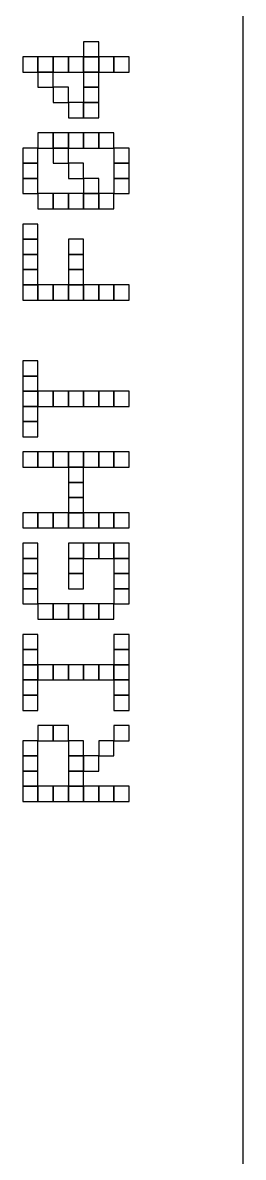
# Model space of a CAD drawing. Extents: x 0 to 490, y 0 to 320.
# Drawn here: x 484.2 to 490, y 203.63 to 233.5 of the extents above; entities that cross this region are included whole.
import ezdxf

# ---------------------------------------------------------------- set-up
doc = ezdxf.new("R2010")
doc.units = 0
doc.layers.add('BOARD_TEXT', color=2, linetype='CONTINUOUS')
doc.layers.add('CUT', color=1, linetype='CONTINUOUS')

msp = doc.modelspace()

# ---------------------------------------------------------------- linework, layer by layer
at = {"layer": 'BOARD_TEXT'}
for p, q in [((486.2, 233), (485.8, 233)), ((485.8, 233), (485.8, 232.6)), ((486.2, 232.6), (486.2, 233)), ((484.6, 232.6), (484.2, 232.6)), ((484.2, 232.6), (484.2, 232.2)), ((484.6, 232.2), (484.6, 232.6)), ((485, 232.6), (484.6, 232.6)), ((484.6, 232.6), (484.6, 232.2)), ((485, 232.2), (485, 232.6)), ((485.4, 232.6), (485, 232.6)), ((485, 232.6), (485, 232.2)), ((485.4, 232.2), (485.4, 232.6)), ((485.8, 232.6), (485.4, 232.6)), ((485.4, 232.6), (485.4, 232.2)), ((485.8, 232.2), (485.8, 232.6)), ((486.2, 232.6), (485.8, 232.6)), ((485.8, 232.6), (485.8, 232.2)), ((485.8, 232.6), (486.2, 232.6)), ((486.2, 232.2), (486.2, 232.6)), ((486.6, 232.6), (486.2, 232.6)), ((486.2, 232.6), (486.2, 232.2)), ((486.6, 232.2), (486.6, 232.6)), ((487, 232.6), (486.6, 232.6)), ((486.6, 232.6), (486.6, 232.2)), ((487, 232.2), (487, 232.6)), ((484.2, 232.2), (484.6, 232.2)), ((485, 232.2), (484.6, 232.2)), ((484.6, 232.2), (484.6, 231.8)), ((484.6, 232.2), (485, 232.2)), ((485, 231.8), (485, 232.2)), ((485, 232.2), (485.4, 232.2)), ((485.4, 232.2), (485.8, 232.2)), ((486.2, 232.2), (485.8, 232.2)), ((485.8, 232.2), (485.8, 231.8)), ((485.8, 232.2), (486.2, 232.2)), ((486.2, 231.8), (486.2, 232.2)), ((486.2, 232.2), (486.6, 232.2)), ((486.6, 232.2), (487, 232.2)), ((484.6, 231.8), (485, 231.8)), ((485.4, 231.8), (485, 231.8)), ((485, 231.8), (485, 231.4)), ((485.4, 231.4), (485.4, 231.8)), ((486.2, 231.8), (485.8, 231.8)), ((485.8, 231.8), (485.8, 231.4)), ((485.8, 231.8), (486.2, 231.8)), ((486.2, 231.4), (486.2, 231.8)), ((485, 231.4), (485.4, 231.4)), ((485.8, 231.4), (485.4, 231.4)), ((485.4, 231.4), (485.4, 231)), ((485.8, 231), (485.8, 231.4)), ((486.2, 231.4), (485.8, 231.4)), ((485.8, 231.4), (485.8, 231)), ((485.8, 231.4), (486.2, 231.4)), ((486.2, 231), (486.2, 231.4)), ((485.4, 231), (485.8, 231)), ((485.8, 231), (486.2, 231)), ((485, 230.6), (484.6, 230.6)), ((484.6, 230.6), (484.6, 230.2)), ((485, 230.2), (485, 230.6)), ((485.4, 230.6), (485, 230.6)), ((485, 230.6), (485, 230.2)), ((485.4, 230.2), (485.4, 230.6)), ((485.8, 230.6), (485.4, 230.6)), ((485.4, 230.6), (485.4, 230.2)), ((485.8, 230.2), (485.8, 230.6)), ((486.2, 230.6), (485.8, 230.6)), ((485.8, 230.6), (485.8, 230.2)), ((486.2, 230.2), (486.2, 230.6)), ((486.6, 230.6), (486.2, 230.6)), ((486.2, 230.6), (486.2, 230.2)), ((486.6, 230.2), (486.6, 230.6)), ((484.6, 230.2), (484.2, 230.2)), ((484.2, 230.2), (484.2, 229.8)), ((484.6, 229.8), (484.6, 230.2)), ((484.6, 230.2), (485, 230.2)), ((485.4, 230.2), (485, 230.2)), ((485, 230.2), (485, 229.8)), ((485, 230.2), (485.4, 230.2)), ((485.4, 229.8), (485.4, 230.2)), ((485.4, 230.2), (485.8, 230.2)), ((485.8, 230.2), (486.2, 230.2)), ((486.2, 230.2), (486.6, 230.2)), ((487, 230.2), (486.6, 230.2)), ((486.6, 230.2), (486.6, 229.8)), ((487, 229.8), (487, 230.2)), ((484.6, 229.8), (484.2, 229.8)), ((484.2, 229.8), (484.2, 229.4)), ((484.2, 229.8), (484.6, 229.8)), ((484.6, 229.4), (484.6, 229.8)), ((485, 229.8), (485.4, 229.8)), ((485.8, 229.8), (485.4, 229.8)), ((485.4, 229.8), (485.4, 229.4)), ((485.8, 229.4), (485.8, 229.8)), ((487, 229.8), (486.6, 229.8)), ((486.6, 229.8), (486.6, 229.4)), ((486.6, 229.8), (487, 229.8)), ((487, 229.4), (487, 229.8)), ((484.6, 229.4), (484.2, 229.4)), ((484.2, 229.4), (484.2, 229)), ((484.2, 229.4), (484.6, 229.4)), ((484.6, 229), (484.6, 229.4)), ((485.4, 229.4), (485.8, 229.4)), ((486.2, 229.4), (485.8, 229.4)), ((485.8, 229.4), (485.8, 229)), ((486.2, 229), (486.2, 229.4)), ((487, 229.4), (486.6, 229.4)), ((486.6, 229.4), (486.6, 229)), ((486.6, 229.4), (487, 229.4)), ((487, 229), (487, 229.4)), ((484.2, 229), (484.6, 229)), ((485, 229), (484.6, 229)), ((484.6, 229), (484.6, 228.6)), ((485, 228.6), (485, 229)), ((485.4, 229), (485, 229)), ((485, 229), (485, 228.6)), ((485.4, 228.6), (485.4, 229)), ((485.8, 229), (485.4, 229)), ((485.4, 229), (485.4, 228.6)), ((485.8, 228.6), (485.8, 229)), ((486.2, 229), (485.8, 229)), ((485.8, 229), (485.8, 228.6)), ((485.8, 229), (486.2, 229)), ((486.2, 228.6), (486.2, 229)), ((486.6, 229), (486.2, 229)), ((486.2, 229), (486.2, 228.6)), ((486.6, 228.6), (486.6, 229)), ((486.6, 229), (487, 229)), ((484.6, 228.6), (485, 228.6)), ((485, 228.6), (485.4, 228.6)), ((485.4, 228.6), (485.8, 228.6)), ((485.8, 228.6), (486.2, 228.6)), ((486.2, 228.6), (486.6, 228.6)), ((484.6, 228.2), (484.2, 228.2)), ((484.2, 228.2), (484.2, 227.8)), ((484.6, 227.8), (484.6, 228.2)), ((484.6, 227.8), (484.2, 227.8)), ((484.2, 227.8), (484.2, 227.4)), ((484.2, 227.8), (484.6, 227.8)), ((484.6, 227.4), (484.6, 227.8)), ((485.8, 227.8), (485.4, 227.8)), ((485.4, 227.8), (485.4, 227.4)), ((485.8, 227.4), (485.8, 227.8)), ((484.6, 227.4), (484.2, 227.4)), ((484.2, 227.4), (484.2, 227)), ((484.2, 227.4), (484.6, 227.4)), ((484.6, 227), (484.6, 227.4)), ((485.8, 227.4), (485.4, 227.4)), ((485.4, 227.4), (485.4, 227)), ((485.4, 227.4), (485.8, 227.4)), ((485.8, 227), (485.8, 227.4)), ((484.6, 227), (484.2, 227)), ((484.2, 227), (484.2, 226.6)), ((484.2, 227), (484.6, 227)), ((484.6, 226.6), (484.6, 227)), ((485.8, 227), (485.4, 227)), ((485.4, 227), (485.4, 226.6)), ((485.4, 227), (485.8, 227)), ((485.8, 226.6), (485.8, 227)), ((484.6, 226.6), (484.2, 226.6)), ((484.2, 226.6), (484.2, 226.2)), ((484.2, 226.6), (484.6, 226.6)), ((484.6, 226.2), (484.6, 226.6)), ((485, 226.6), (484.6, 226.6)), ((484.6, 226.6), (484.6, 226.2)), ((485, 226.2), (485, 226.6)), ((485.4, 226.6), (485, 226.6)), ((485, 226.6), (485, 226.2)), ((485.4, 226.2), (485.4, 226.6)), ((485.8, 226.6), (485.4, 226.6)), ((485.4, 226.6), (485.4, 226.2)), ((485.4, 226.6), (485.8, 226.6)), ((485.8, 226.2), (485.8, 226.6)), ((486.2, 226.6), (485.8, 226.6)), ((485.8, 226.6), (485.8, 226.2)), ((486.2, 226.2), (486.2, 226.6)), ((486.6, 226.6), (486.2, 226.6)), ((486.2, 226.6), (486.2, 226.2)), ((486.6, 226.2), (486.6, 226.6)), ((487, 226.6), (486.6, 226.6)), ((486.6, 226.6), (486.6, 226.2)), ((487, 226.2), (487, 226.6)), ((484.2, 226.2), (484.6, 226.2)), ((484.6, 226.2), (485, 226.2)), ((485, 226.2), (485.4, 226.2)), ((485.4, 226.2), (485.8, 226.2)), ((485.8, 226.2), (486.2, 226.2)), ((486.2, 226.2), (486.6, 226.2)), ((486.6, 226.2), (487, 226.2)), ((484.6, 224.6), (484.2, 224.6)), ((484.2, 224.6), (484.2, 224.2)), ((484.6, 224.2), (484.6, 224.6)), ((484.6, 224.2), (484.2, 224.2)), ((484.2, 224.2), (484.2, 223.8)), ((484.2, 224.2), (484.6, 224.2)), ((484.6, 223.8), (484.6, 224.2)), ((484.6, 223.8), (484.2, 223.8)), ((484.2, 223.8), (484.2, 223.4)), ((484.2, 223.8), (484.6, 223.8)), ((484.6, 223.4), (484.6, 223.8)), ((485, 223.8), (484.6, 223.8)), ((484.6, 223.8), (484.6, 223.4)), ((485, 223.4), (485, 223.8)), ((485.4, 223.8), (485, 223.8)), ((485, 223.8), (485, 223.4)), ((485.4, 223.4), (485.4, 223.8)), ((485.8, 223.8), (485.4, 223.8)), ((485.4, 223.8), (485.4, 223.4)), ((485.8, 223.4), (485.8, 223.8)), ((486.2, 223.8), (485.8, 223.8)), ((485.8, 223.8), (485.8, 223.4)), ((486.2, 223.4), (486.2, 223.8)), ((486.6, 223.8), (486.2, 223.8)), ((486.2, 223.8), (486.2, 223.4)), ((486.6, 223.4), (486.6, 223.8)), ((487, 223.8), (486.6, 223.8)), ((486.6, 223.8), (486.6, 223.4)), ((487, 223.4), (487, 223.8)), ((484.6, 223.4), (484.2, 223.4)), ((484.2, 223.4), (484.2, 223)), ((484.2, 223.4), (484.6, 223.4)), ((484.6, 223), (484.6, 223.4)), ((484.6, 223.4), (485, 223.4)), ((485, 223.4), (485.4, 223.4)), ((485.4, 223.4), (485.8, 223.4)), ((485.8, 223.4), (486.2, 223.4)), ((486.2, 223.4), (486.6, 223.4)), ((486.6, 223.4), (487, 223.4)), ((484.6, 223), (484.2, 223)), ((484.2, 223), (484.2, 222.6)), ((484.2, 223), (484.6, 223)), ((484.6, 222.6), (484.6, 223)), ((484.2, 222.6), (484.6, 222.6)), ((484.6, 222.2), (484.2, 222.2)), ((484.2, 222.2), (484.2, 221.8)), ((484.6, 221.8), (484.6, 222.2)), ((485, 222.2), (484.6, 222.2)), ((484.6, 222.2), (484.6, 221.8)), ((485, 221.8), (485, 222.2)), ((485.4, 222.2), (485, 222.2)), ((485, 222.2), (485, 221.8)), ((485.4, 221.8), (485.4, 222.2)), ((485.8, 222.2), (485.4, 222.2)), ((485.4, 222.2), (485.4, 221.8)), ((485.8, 221.8), (485.8, 222.2)), ((486.2, 222.2), (485.8, 222.2)), ((485.8, 222.2), (485.8, 221.8)), ((486.2, 221.8), (486.2, 222.2)), ((486.6, 222.2), (486.2, 222.2)), ((486.2, 222.2), (486.2, 221.8)), ((486.6, 221.8), (486.6, 222.2)), ((487, 222.2), (486.6, 222.2)), ((486.6, 222.2), (486.6, 221.8)), ((487, 221.8), (487, 222.2)), ((484.2, 221.8), (484.6, 221.8)), ((484.6, 221.8), (485, 221.8)), ((485, 221.8), (485.4, 221.8)), ((485.8, 221.8), (485.4, 221.8)), ((485.4, 221.8), (485.4, 221.4)), ((485.4, 221.8), (485.8, 221.8)), ((485.8, 221.4), (485.8, 221.8)), ((485.8, 221.8), (486.2, 221.8)), ((486.2, 221.8), (486.6, 221.8)), ((486.6, 221.8), (487, 221.8)), ((485.8, 221.4), (485.4, 221.4)), ((485.4, 221.4), (485.4, 221)), ((485.4, 221.4), (485.8, 221.4)), ((485.8, 221), (485.8, 221.4)), ((485.8, 221), (485.4, 221)), ((485.4, 221), (485.4, 220.6)), ((485.4, 221), (485.8, 221)), ((485.8, 220.6), (485.8, 221)), ((484.6, 220.6), (484.2, 220.6)), ((484.2, 220.6), (484.2, 220.2)), ((484.6, 220.2), (484.6, 220.6)), ((485, 220.6), (484.6, 220.6)), ((484.6, 220.6), (484.6, 220.2)), ((485, 220.2), (485, 220.6)), ((485.4, 220.6), (485, 220.6)), ((485, 220.6), (485, 220.2)), ((485.4, 220.2), (485.4, 220.6)), ((485.8, 220.6), (485.4, 220.6)), ((485.4, 220.6), (485.4, 220.2)), ((485.4, 220.6), (485.8, 220.6)), ((485.8, 220.2), (485.8, 220.6)), ((486.2, 220.6), (485.8, 220.6)), ((485.8, 220.6), (485.8, 220.2)), ((486.2, 220.2), (486.2, 220.6)), ((486.6, 220.6), (486.2, 220.6)), ((486.2, 220.6), (486.2, 220.2)), ((486.6, 220.2), (486.6, 220.6)), ((487, 220.6), (486.6, 220.6)), ((486.6, 220.6), (486.6, 220.2)), ((487, 220.2), (487, 220.6)), ((484.2, 220.2), (484.6, 220.2)), ((484.6, 220.2), (485, 220.2)), ((485, 220.2), (485.4, 220.2)), ((485.4, 220.2), (485.8, 220.2)), ((485.8, 220.2), (486.2, 220.2)), ((486.2, 220.2), (486.6, 220.2)), ((486.6, 220.2), (487, 220.2)), ((484.6, 219.8), (484.2, 219.8)), ((484.2, 219.8), (484.2, 219.4)), ((484.6, 219.4), (484.6, 219.8)), ((485.8, 219.8), (485.4, 219.8)), ((485.4, 219.8), (485.4, 219.4)), ((485.8, 219.4), (485.8, 219.8)), ((486.2, 219.8), (485.8, 219.8)), ((485.8, 219.8), (485.8, 219.4)), ((486.2, 219.4), (486.2, 219.8)), ((486.6, 219.8), (486.2, 219.8)), ((486.2, 219.8), (486.2, 219.4)), ((486.6, 219.4), (486.6, 219.8)), ((487, 219.8), (486.6, 219.8)), ((486.6, 219.8), (486.6, 219.4)), ((487, 219.4), (487, 219.8)), ((484.6, 219.4), (484.2, 219.4)), ((484.2, 219.4), (484.2, 219)), ((484.2, 219.4), (484.6, 219.4)), ((484.6, 219), (484.6, 219.4)), ((485.8, 219.4), (485.4, 219.4)), ((485.4, 219.4), (485.4, 219)), ((485.4, 219.4), (485.8, 219.4)), ((485.8, 219), (485.8, 219.4)), ((485.8, 219.4), (486.2, 219.4)), ((486.2, 219.4), (486.6, 219.4)), ((487, 219.4), (486.6, 219.4)), ((486.6, 219.4), (486.6, 219)), ((486.6, 219.4), (487, 219.4)), ((487, 219), (487, 219.4)), ((484.6, 219), (484.2, 219)), ((484.2, 219), (484.2, 218.6)), ((484.2, 219), (484.6, 219)), ((484.6, 218.6), (484.6, 219)), ((485.8, 219), (485.4, 219)), ((485.4, 219), (485.4, 218.6)), ((485.4, 219), (485.8, 219)), ((485.8, 218.6), (485.8, 219)), ((487, 219), (486.6, 219)), ((486.6, 219), (486.6, 218.6)), ((486.6, 219), (487, 219)), ((487, 218.6), (487, 219)), ((484.6, 218.6), (484.2, 218.6)), ((484.2, 218.6), (484.2, 218.2)), ((484.2, 218.6), (484.6, 218.6)), ((484.6, 218.2), (484.6, 218.6)), ((485.4, 218.6), (485.8, 218.6)), ((487, 218.6), (486.6, 218.6)), ((486.6, 218.6), (486.6, 218.2)), ((486.6, 218.6), (487, 218.6)), ((487, 218.2), (487, 218.6)), ((484.2, 218.2), (484.6, 218.2)), ((485, 218.2), (484.6, 218.2)), ((484.6, 218.2), (484.6, 217.8)), ((485, 217.8), (485, 218.2)), ((485.4, 218.2), (485, 218.2)), ((485, 218.2), (485, 217.8)), ((485.4, 217.8), (485.4, 218.2)), ((485.8, 218.2), (485.4, 218.2)), ((485.4, 218.2), (485.4, 217.8)), ((485.8, 217.8), (485.8, 218.2)), ((486.2, 218.2), (485.8, 218.2)), ((485.8, 218.2), (485.8, 217.8)), ((486.2, 217.8), (486.2, 218.2)), ((486.6, 218.2), (486.2, 218.2)), ((486.2, 218.2), (486.2, 217.8)), ((486.6, 217.8), (486.6, 218.2)), ((486.6, 218.2), (487, 218.2)), ((484.6, 217.8), (485, 217.8)), ((485, 217.8), (485.4, 217.8)), ((485.4, 217.8), (485.8, 217.8)), ((485.8, 217.8), (486.2, 217.8)), ((486.2, 217.8), (486.6, 217.8)), ((484.6, 217.4), (484.2, 217.4)), ((484.2, 217.4), (484.2, 217)), ((484.6, 217), (484.6, 217.4)), ((487, 217.4), (486.6, 217.4)), ((486.6, 217.4), (486.6, 217)), ((487, 217), (487, 217.4)), ((484.6, 217), (484.2, 217)), ((484.2, 217), (484.2, 216.6)), ((484.2, 217), (484.6, 217)), ((484.6, 216.6), (484.6, 217)), ((487, 217), (486.6, 217)), ((486.6, 217), (486.6, 216.6)), ((486.6, 217), (487, 217)), ((487, 216.6), (487, 217)), ((484.6, 216.6), (484.2, 216.6)), ((484.2, 216.6), (484.2, 216.2)), ((484.2, 216.6), (484.6, 216.6)), ((484.6, 216.2), (484.6, 216.6)), ((485, 216.6), (484.6, 216.6)), ((484.6, 216.6), (484.6, 216.2)), ((485, 216.2), (485, 216.6)), ((485.4, 216.6), (485, 216.6)), ((485, 216.6), (485, 216.2)), ((485.4, 216.2), (485.4, 216.6)), ((485.8, 216.6), (485.4, 216.6)), ((485.4, 216.6), (485.4, 216.2)), ((485.8, 216.2), (485.8, 216.6)), ((486.2, 216.6), (485.8, 216.6)), ((485.8, 216.6), (485.8, 216.2)), ((486.2, 216.2), (486.2, 216.6)), ((486.6, 216.6), (486.2, 216.6)), ((486.2, 216.6), (486.2, 216.2)), ((486.6, 216.2), (486.6, 216.6)), ((487, 216.6), (486.6, 216.6)), ((486.6, 216.6), (486.6, 216.2)), ((486.6, 216.6), (487, 216.6)), ((487, 216.2), (487, 216.6)), ((484.6, 216.2), (484.2, 216.2)), ((484.2, 216.2), (484.2, 215.8)), ((484.2, 216.2), (484.6, 216.2)), ((484.6, 215.8), (484.6, 216.2)), ((484.6, 216.2), (485, 216.2)), ((485, 216.2), (485.4, 216.2)), ((485.4, 216.2), (485.8, 216.2)), ((485.8, 216.2), (486.2, 216.2)), ((486.2, 216.2), (486.6, 216.2)), ((487, 216.2), (486.6, 216.2)), ((486.6, 216.2), (486.6, 215.8)), ((486.6, 216.2), (487, 216.2)), ((487, 215.8), (487, 216.2)), ((484.6, 215.8), (484.2, 215.8)), ((484.2, 215.8), (484.2, 215.4)), ((484.2, 215.8), (484.6, 215.8)), ((484.6, 215.4), (484.6, 215.8)), ((487, 215.8), (486.6, 215.8)), ((486.6, 215.8), (486.6, 215.4)), ((486.6, 215.8), (487, 215.8)), ((487, 215.4), (487, 215.8)), ((484.2, 215.4), (484.6, 215.4)), ((486.6, 215.4), (487, 215.4)), ((485, 215), (484.6, 215)), ((484.6, 215), (484.6, 214.6)), ((485, 214.6), (485, 215)), ((485.4, 215), (485, 215)), ((485, 215), (485, 214.6)), ((485.4, 214.6), (485.4, 215)), ((487, 215), (486.6, 215)), ((486.6, 215), (486.6, 214.6)), ((487, 214.6), (487, 215)), ((484.6, 214.6), (484.2, 214.6)), ((484.2, 214.6), (484.2, 214.2)), ((484.6, 214.2), (484.6, 214.6)), ((484.6, 214.6), (485, 214.6)), ((485, 214.6), (485.4, 214.6)), ((485.8, 214.6), (485.4, 214.6)), ((485.4, 214.6), (485.4, 214.2)), ((485.8, 214.2), (485.8, 214.6)), ((486.6, 214.6), (486.2, 214.6)), ((486.2, 214.6), (486.2, 214.2)), ((486.6, 214.2), (486.6, 214.6)), ((486.6, 214.6), (487, 214.6)), ((484.6, 214.2), (484.2, 214.2)), ((484.2, 214.2), (484.2, 213.8)), ((484.2, 214.2), (484.6, 214.2)), ((484.6, 213.8), (484.6, 214.2)), ((485.8, 214.2), (485.4, 214.2)), ((485.4, 214.2), (485.4, 213.8)), ((485.4, 214.2), (485.8, 214.2)), ((485.8, 213.8), (485.8, 214.2)), ((486.2, 214.2), (485.8, 214.2)), ((485.8, 214.2), (485.8, 213.8)), ((486.2, 213.8), (486.2, 214.2)), ((486.2, 214.2), (486.6, 214.2)), ((484.6, 213.8), (484.2, 213.8)), ((484.2, 213.8), (484.2, 213.4)), ((484.2, 213.8), (484.6, 213.8)), ((484.6, 213.4), (484.6, 213.8)), ((485.8, 213.8), (485.4, 213.8)), ((485.4, 213.8), (485.4, 213.4)), ((485.4, 213.8), (485.8, 213.8)), ((485.8, 213.4), (485.8, 213.8)), ((485.8, 213.8), (486.2, 213.8)), ((484.6, 213.4), (484.2, 213.4)), ((484.2, 213.4), (484.2, 213)), ((484.2, 213.4), (484.6, 213.4)), ((484.6, 213), (484.6, 213.4)), ((485, 213.4), (484.6, 213.4)), ((484.6, 213.4), (484.6, 213)), ((485, 213), (485, 213.4)), ((485.4, 213.4), (485, 213.4)), ((485, 213.4), (485, 213)), ((485.4, 213), (485.4, 213.4)), ((485.8, 213.4), (485.4, 213.4)), ((485.4, 213.4), (485.4, 213)), ((485.4, 213.4), (485.8, 213.4)), ((485.8, 213), (485.8, 213.4)), ((486.2, 213.4), (485.8, 213.4)), ((485.8, 213.4), (485.8, 213)), ((486.2, 213), (486.2, 213.4)), ((486.6, 213.4), (486.2, 213.4)), ((486.2, 213.4), (486.2, 213)), ((486.6, 213), (486.6, 213.4)), ((487, 213.4), (486.6, 213.4)), ((486.6, 213.4), (486.6, 213)), ((487, 213), (487, 213.4)), ((484.2, 213), (484.6, 213)), ((484.6, 213), (485, 213)), ((485, 213), (485.4, 213)), ((485.4, 213), (485.8, 213)), ((485.8, 213), (486.2, 213)), ((486.2, 213), (486.6, 213)), ((486.6, 213), (487, 213))]:
    msp.add_line(p, q, dxfattribs=at)
at = {"layer": 'CUT'}
msp.add_line((490, 170), (490, 320), dxfattribs=at)

doc.saveas('drawing.dxf')
